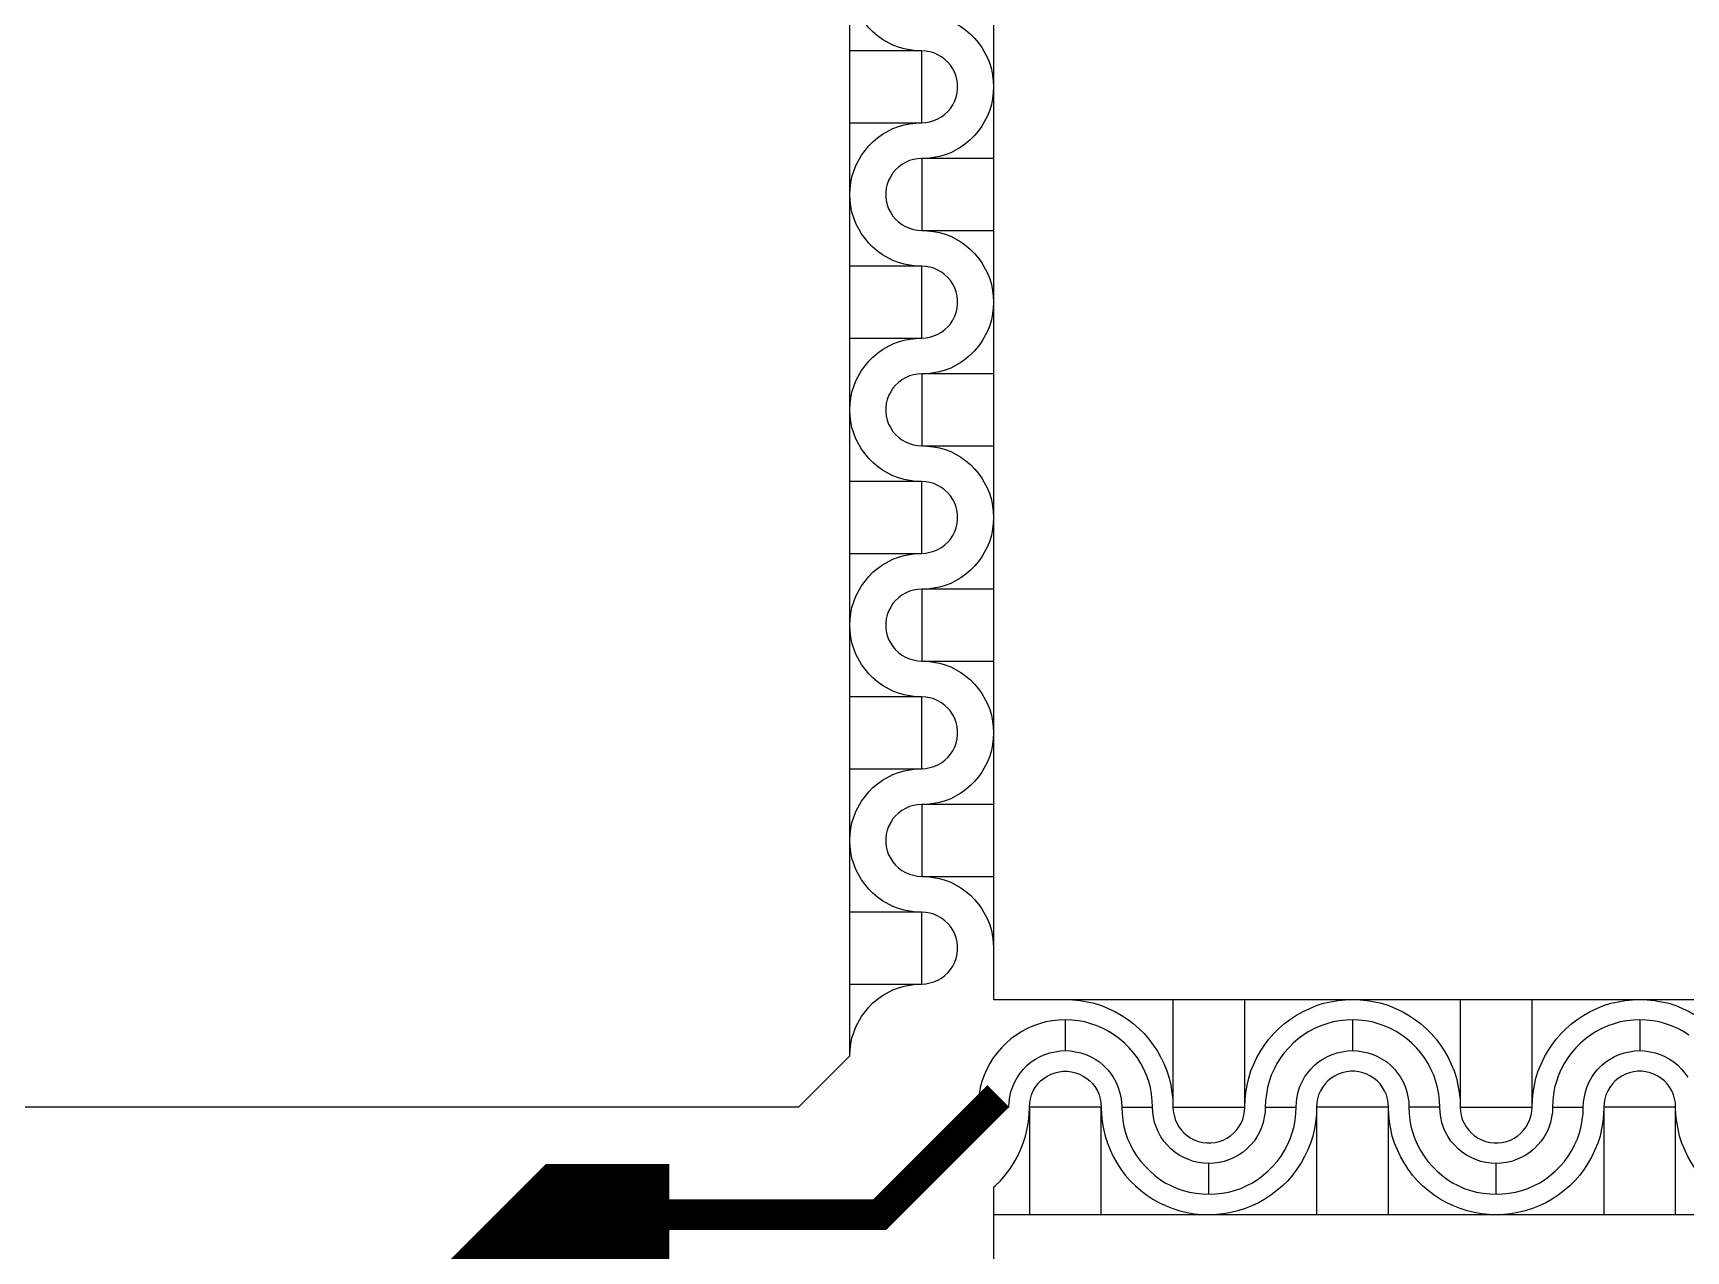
# Model space of a CAD drawing. Extents: x 190.8 to 267.1, y 124 to 174.8.
# Drawn here: x 223.608 to 225.22, y 152.54 to 153.728 of the extents above; entities that cross this region are included whole.
import ezdxf

# ---------------------------------------------------------------- set-up
doc = ezdxf.new("R2010")
doc.units = 0
doc.header["$MEASUREMENT"] = 0

msp = doc.modelspace()

# ---------------------------------------------------------------- linework, layer by layer
for p, q in [((224.5446, 154.8023), (224.5446, 152.7856)), ((224.5446, 152.7856), (226.6713, 152.7856)), ((224.5446, 152.6023), (224.5446, 150.5506))]:
    msp.add_line(p, q)
for points in [[(224.3546, 152.6806), (224.4046, 152.7306), (224.4046, 154.8306), (224.3546, 154.8806)], [(224.4746, 153.7106), (224.4689, 153.7108), (224.4631, 153.7116), (224.4574, 153.7126), (224.4519, 153.7143), (224.4464, 153.7163), (224.4364, 153.7218), (224.4316, 153.7253), (224.4271, 153.7291), (224.4231, 153.7331), (224.4194, 153.7376), (224.4159, 153.7423), (224.4104, 153.7523), (224.4084, 153.7578), (224.4066, 153.7633), (224.4056, 153.7691), (224.4049, 153.7748), (224.4046, 153.7806)], [(224.4746, 153.7456), (224.4804, 153.7453), (224.4861, 153.7446), (224.4919, 153.7436), (224.4974, 153.7418), (224.5029, 153.7398), (224.5129, 153.7343), (224.5176, 153.7308), (224.5221, 153.7271), (224.5261, 153.7231), (224.5299, 153.7186), (224.5334, 153.7138), (224.5389, 153.7038), (224.5409, 153.6983), (224.5426, 153.6928), (224.5436, 153.6871), (224.5444, 153.6813), (224.5446, 153.6756)], [(224.4046, 153.6406), (224.4746, 153.6406), (224.4746, 153.7106), (224.4046, 153.7106)], [(224.4746, 153.6406), (224.4786, 153.6408), (224.4826, 153.6416), (224.4866, 153.6426), (224.4904, 153.6443), (224.4939, 153.6463), (224.4971, 153.6488), (224.5001, 153.6516), (224.5026, 153.6546), (224.5049, 153.6581), (224.5069, 153.6618), (224.5081, 153.6656), (224.5091, 153.6696), (224.5096, 153.6736), (224.5096, 153.6776), (224.5091, 153.6816), (224.5081, 153.6856), (224.5069, 153.6896), (224.5049, 153.6931), (224.5026, 153.6966), (224.5001, 153.6996), (224.4971, 153.7023), (224.4939, 153.7048), (224.4904, 153.7068), (224.4866, 153.7086), (224.4826, 153.7096), (224.4786, 153.7103), (224.4746, 153.7106)], [(224.5446, 153.6756), (224.5444, 153.6698), (224.5436, 153.6641), (224.5426, 153.6583), (224.5409, 153.6528), (224.5389, 153.6473), (224.5334, 153.6373), (224.5299, 153.6326), (224.5261, 153.6281), (224.5221, 153.6241), (224.5176, 153.6203), (224.5129, 153.6168), (224.5029, 153.6113), (224.4974, 153.6093), (224.4919, 153.6076), (224.4861, 153.6066), (224.4804, 153.6058), (224.4746, 153.6056)], [(224.4046, 153.5706), (224.4049, 153.5763), (224.4056, 153.5821), (224.4066, 153.5878), (224.4084, 153.5933), (224.4104, 153.5988), (224.4159, 153.6088), (224.4194, 153.6136), (224.4231, 153.6181), (224.4271, 153.6221), (224.4316, 153.6258), (224.4364, 153.6293), (224.4464, 153.6348), (224.4519, 153.6368), (224.4574, 153.6386), (224.4631, 153.6396), (224.4689, 153.6403), (224.4746, 153.6406)], [(224.4746, 153.6056), (224.4706, 153.6053), (224.4666, 153.6046), (224.4626, 153.6036), (224.4589, 153.6018), (224.4554, 153.5998), (224.4521, 153.5973), (224.4491, 153.5946), (224.4466, 153.5916), (224.4444, 153.5881), (224.4424, 153.5843), (224.4411, 153.5806), (224.4401, 153.5766), (224.4396, 153.5726), (224.4396, 153.5686), (224.4401, 153.5646), (224.4411, 153.5606), (224.4424, 153.5566), (224.4444, 153.5531), (224.4466, 153.5496), (224.4491, 153.5466), (224.4521, 153.5438), (224.4554, 153.5413), (224.4589, 153.5393), (224.4626, 153.5376), (224.4666, 153.5366), (224.4706, 153.5358), (224.4746, 153.5356)], [(224.5446, 153.6056), (224.4746, 153.6056), (224.4746, 153.5356), (224.5446, 153.5356)], [(224.4746, 153.5006), (224.4689, 153.5008), (224.4631, 153.5016), (224.4574, 153.5026), (224.4519, 153.5043), (224.4464, 153.5063), (224.4364, 153.5118), (224.4316, 153.5153), (224.4271, 153.5191), (224.4231, 153.5231), (224.4194, 153.5276), (224.4159, 153.5323), (224.4104, 153.5423), (224.4084, 153.5478), (224.4066, 153.5533), (224.4056, 153.5591), (224.4049, 153.5648), (224.4046, 153.5706)], [(224.4746, 153.5356), (224.4804, 153.5353), (224.4861, 153.5346), (224.4919, 153.5336), (224.4974, 153.5318), (224.5029, 153.5298), (224.5129, 153.5243), (224.5176, 153.5208), (224.5221, 153.5171), (224.5261, 153.5131), (224.5299, 153.5086), (224.5334, 153.5038), (224.5389, 153.4938), (224.5409, 153.4883), (224.5426, 153.4828), (224.5436, 153.4771), (224.5444, 153.4713), (224.5446, 153.4656)], [(224.4046, 153.4306), (224.4746, 153.4306), (224.4746, 153.5006), (224.4046, 153.5006)], [(224.4746, 153.4306), (224.4786, 153.4308), (224.4826, 153.4316), (224.4866, 153.4326), (224.4904, 153.4343), (224.4939, 153.4363), (224.4971, 153.4388), (224.5001, 153.4416), (224.5026, 153.4446), (224.5049, 153.4481), (224.5069, 153.4518), (224.5081, 153.4556), (224.5091, 153.4596), (224.5096, 153.4636), (224.5096, 153.4676), (224.5091, 153.4716), (224.5081, 153.4756), (224.5069, 153.4796), (224.5049, 153.4831), (224.5026, 153.4866), (224.5001, 153.4896), (224.4971, 153.4923), (224.4939, 153.4948), (224.4904, 153.4968), (224.4866, 153.4986), (224.4826, 153.4996), (224.4786, 153.5003), (224.4746, 153.5006)], [(224.5446, 153.4656), (224.5444, 153.4598), (224.5436, 153.4541), (224.5426, 153.4483), (224.5409, 153.4428), (224.5389, 153.4373), (224.5334, 153.4273), (224.5299, 153.4226), (224.5261, 153.4181), (224.5221, 153.4141), (224.5176, 153.4103), (224.5129, 153.4068), (224.5029, 153.4013), (224.4974, 153.3993), (224.4919, 153.3976), (224.4861, 153.3966), (224.4804, 153.3958), (224.4746, 153.3956)], [(224.4046, 153.3606), (224.4049, 153.3663), (224.4056, 153.3721), (224.4066, 153.3778), (224.4084, 153.3833), (224.4104, 153.3888), (224.4159, 153.3988), (224.4194, 153.4036), (224.4231, 153.4081), (224.4271, 153.4121), (224.4316, 153.4158), (224.4364, 153.4193), (224.4464, 153.4248), (224.4519, 153.4268), (224.4574, 153.4286), (224.4631, 153.4296), (224.4689, 153.4303), (224.4746, 153.4306)], [(224.4746, 153.3956), (224.4706, 153.3953), (224.4666, 153.3946), (224.4626, 153.3936), (224.4589, 153.3918), (224.4554, 153.3898), (224.4521, 153.3873), (224.4491, 153.3846), (224.4466, 153.3816), (224.4444, 153.3781), (224.4424, 153.3743), (224.4411, 153.3706), (224.4401, 153.3666), (224.4396, 153.3626), (224.4396, 153.3586), (224.4401, 153.3546), (224.4411, 153.3506), (224.4424, 153.3466), (224.4444, 153.3431), (224.4466, 153.3396), (224.4491, 153.3366), (224.4521, 153.3338), (224.4554, 153.3313), (224.4589, 153.3293), (224.4626, 153.3276), (224.4666, 153.3266), (224.4706, 153.3258), (224.4746, 153.3256)], [(224.5446, 153.3956), (224.4746, 153.3956), (224.4746, 153.3256), (224.5446, 153.3256)], [(224.4746, 153.2906), (224.4689, 153.2908), (224.4631, 153.2916), (224.4574, 153.2926), (224.4519, 153.2943), (224.4464, 153.2963), (224.4364, 153.3018), (224.4316, 153.3053), (224.4271, 153.3091), (224.4231, 153.3131), (224.4194, 153.3176), (224.4159, 153.3223), (224.4104, 153.3323), (224.4084, 153.3378), (224.4066, 153.3433), (224.4056, 153.3491), (224.4049, 153.3548), (224.4046, 153.3606)], [(224.4746, 153.3256), (224.4804, 153.3253), (224.4861, 153.3246), (224.4919, 153.3236), (224.4974, 153.3218), (224.5029, 153.3198), (224.5129, 153.3143), (224.5176, 153.3108), (224.5221, 153.3071), (224.5261, 153.3031), (224.5299, 153.2986), (224.5334, 153.2938), (224.5389, 153.2838), (224.5409, 153.2783), (224.5426, 153.2728), (224.5436, 153.2671), (224.5444, 153.2613), (224.5446, 153.2556)], [(224.4046, 153.2206), (224.4746, 153.2206), (224.4746, 153.2906), (224.4046, 153.2906)], [(224.4746, 153.2206), (224.4786, 153.2208), (224.4826, 153.2216), (224.4866, 153.2226), (224.4904, 153.2243), (224.4939, 153.2263), (224.4971, 153.2288), (224.5001, 153.2316), (224.5026, 153.2346), (224.5049, 153.2381), (224.5069, 153.2418), (224.5081, 153.2456), (224.5091, 153.2496), (224.5096, 153.2536), (224.5096, 153.2576), (224.5091, 153.2616), (224.5081, 153.2656), (224.5069, 153.2696), (224.5049, 153.2731), (224.5026, 153.2766), (224.5001, 153.2796), (224.4971, 153.2823), (224.4939, 153.2848), (224.4904, 153.2868), (224.4866, 153.2886), (224.4826, 153.2896), (224.4786, 153.2903), (224.4746, 153.2906)], [(224.5446, 153.2556), (224.5444, 153.2498), (224.5436, 153.2441), (224.5426, 153.2383), (224.5409, 153.2328), (224.5389, 153.2273), (224.5334, 153.2173), (224.5299, 153.2126), (224.5261, 153.2081), (224.5221, 153.2041), (224.5176, 153.2003), (224.5129, 153.1968), (224.5029, 153.1913), (224.4974, 153.1893), (224.4919, 153.1876), (224.4861, 153.1866), (224.4804, 153.1858), (224.4746, 153.1856)], [(224.4046, 153.1506), (224.4049, 153.1563), (224.4056, 153.1621), (224.4066, 153.1678), (224.4084, 153.1733), (224.4104, 153.1788), (224.4159, 153.1888), (224.4194, 153.1936), (224.4231, 153.1981), (224.4271, 153.2021), (224.4316, 153.2058), (224.4364, 153.2093), (224.4464, 153.2148), (224.4519, 153.2168), (224.4574, 153.2186), (224.4631, 153.2196), (224.4689, 153.2203), (224.4746, 153.2206)], [(224.4746, 153.1856), (224.4706, 153.1853), (224.4666, 153.1846), (224.4626, 153.1836), (224.4589, 153.1818), (224.4554, 153.1798), (224.4521, 153.1773), (224.4491, 153.1746), (224.4466, 153.1716), (224.4444, 153.1681), (224.4424, 153.1643), (224.4411, 153.1606), (224.4401, 153.1566), (224.4396, 153.1526), (224.4396, 153.1486), (224.4401, 153.1446), (224.4411, 153.1406), (224.4424, 153.1366), (224.4444, 153.1331), (224.4466, 153.1296), (224.4491, 153.1266), (224.4521, 153.1238), (224.4554, 153.1213), (224.4589, 153.1193), (224.4626, 153.1176), (224.4666, 153.1166), (224.4706, 153.1158), (224.4746, 153.1156)], [(224.5446, 153.1856), (224.4746, 153.1856), (224.4746, 153.1156), (224.5446, 153.1156)], [(224.4746, 153.0806), (224.4689, 153.0808), (224.4631, 153.0816), (224.4574, 153.0826), (224.4519, 153.0843), (224.4464, 153.0863), (224.4364, 153.0918), (224.4316, 153.0953), (224.4271, 153.0991), (224.4231, 153.1031), (224.4194, 153.1076), (224.4159, 153.1123), (224.4104, 153.1223), (224.4084, 153.1278), (224.4066, 153.1333), (224.4056, 153.1391), (224.4049, 153.1448), (224.4046, 153.1506)], [(224.4746, 153.1156), (224.4804, 153.1153), (224.4861, 153.1146), (224.4919, 153.1136), (224.4974, 153.1118), (224.5029, 153.1098), (224.5129, 153.1043), (224.5176, 153.1008), (224.5221, 153.0971), (224.5261, 153.0931), (224.5299, 153.0886), (224.5334, 153.0838), (224.5389, 153.0738), (224.5409, 153.0683), (224.5426, 153.0628), (224.5436, 153.0571), (224.5444, 153.0513), (224.5446, 153.0456)], [(224.4046, 153.0106), (224.4746, 153.0106), (224.4746, 153.0806), (224.4046, 153.0806)], [(224.4746, 153.0106), (224.4786, 153.0108), (224.4826, 153.0116), (224.4866, 153.0126), (224.4904, 153.0143), (224.4939, 153.0163), (224.4971, 153.0188), (224.5001, 153.0216), (224.5026, 153.0246), (224.5049, 153.0281), (224.5069, 153.0318), (224.5081, 153.0356), (224.5091, 153.0396), (224.5096, 153.0436), (224.5096, 153.0476), (224.5091, 153.0516), (224.5081, 153.0556), (224.5069, 153.0596), (224.5049, 153.0631), (224.5026, 153.0666), (224.5001, 153.0696), (224.4971, 153.0723), (224.4939, 153.0748), (224.4904, 153.0768), (224.4866, 153.0786), (224.4826, 153.0796), (224.4786, 153.0803), (224.4746, 153.0806)], [(224.5446, 153.0456), (224.5444, 153.0398), (224.5436, 153.0341), (224.5426, 153.0283), (224.5409, 153.0228), (224.5389, 153.0173), (224.5334, 153.0073), (224.5299, 153.0026), (224.5261, 152.9981), (224.5221, 152.9941), (224.5176, 152.9903), (224.5129, 152.9868), (224.5029, 152.9813), (224.4974, 152.9793), (224.4919, 152.9776), (224.4861, 152.9766), (224.4804, 152.9758), (224.4746, 152.9756)], [(224.4046, 152.9406), (224.4049, 152.9463), (224.4056, 152.9521), (224.4066, 152.9578), (224.4084, 152.9633), (224.4104, 152.9688), (224.4159, 152.9788), (224.4194, 152.9836), (224.4231, 152.9881), (224.4271, 152.9921), (224.4316, 152.9958), (224.4364, 152.9993), (224.4464, 153.0048), (224.4519, 153.0068), (224.4574, 153.0086), (224.4631, 153.0096), (224.4689, 153.0103), (224.4746, 153.0106)], [(224.4746, 152.9756), (224.4706, 152.9753), (224.4666, 152.9746), (224.4626, 152.9736), (224.4589, 152.9718), (224.4554, 152.9698), (224.4521, 152.9673), (224.4491, 152.9646), (224.4466, 152.9616), (224.4444, 152.9581), (224.4424, 152.9543), (224.4411, 152.9506), (224.4401, 152.9466), (224.4396, 152.9426), (224.4396, 152.9386), (224.4401, 152.9346), (224.4411, 152.9306), (224.4424, 152.9266), (224.4444, 152.9231), (224.4466, 152.9196), (224.4491, 152.9166), (224.4521, 152.9138), (224.4554, 152.9113), (224.4589, 152.9093), (224.4626, 152.9076), (224.4666, 152.9066), (224.4706, 152.9058), (224.4746, 152.9056)], [(224.5446, 152.9756), (224.4746, 152.9756), (224.4746, 152.9056), (224.5446, 152.9056)], [(224.4746, 152.8706), (224.4689, 152.8708), (224.4631, 152.8716), (224.4574, 152.8726), (224.4519, 152.8743), (224.4464, 152.8763), (224.4364, 152.8818), (224.4316, 152.8853), (224.4271, 152.8891), (224.4231, 152.8931), (224.4194, 152.8976), (224.4159, 152.9023), (224.4104, 152.9123), (224.4084, 152.9178), (224.4066, 152.9233), (224.4056, 152.9291), (224.4049, 152.9348), (224.4046, 152.9406)], [(224.4746, 152.9056), (224.4804, 152.9053), (224.4861, 152.9046), (224.4919, 152.9036), (224.4974, 152.9018), (224.5029, 152.8998), (224.5129, 152.8943), (224.5176, 152.8908), (224.5221, 152.8871), (224.5261, 152.8831), (224.5299, 152.8786), (224.5334, 152.8738), (224.5389, 152.8638), (224.5409, 152.8583), (224.5426, 152.8528), (224.5436, 152.8471), (224.5444, 152.8413), (224.5446, 152.8356)], [(224.4046, 152.8006), (224.4746, 152.8006), (224.4746, 152.8706), (224.4046, 152.8706)], [(224.4746, 152.8006), (224.4786, 152.8008), (224.4826, 152.8016), (224.4866, 152.8026), (224.4904, 152.8043), (224.4939, 152.8063), (224.4971, 152.8088), (224.5001, 152.8116), (224.5026, 152.8146), (224.5049, 152.8181), (224.5069, 152.8218), (224.5081, 152.8256), (224.5091, 152.8296), (224.5096, 152.8336), (224.5096, 152.8376), (224.5091, 152.8416), (224.5081, 152.8456), (224.5069, 152.8496), (224.5049, 152.8531), (224.5026, 152.8566), (224.5001, 152.8596), (224.4971, 152.8623), (224.4939, 152.8648), (224.4904, 152.8668), (224.4866, 152.8686), (224.4826, 152.8696), (224.4786, 152.8703), (224.4746, 152.8706)], [(224.4046, 152.7306), (224.4049, 152.7363), (224.4056, 152.7421), (224.4066, 152.7478), (224.4084, 152.7533), (224.4104, 152.7588), (224.4159, 152.7688), (224.4194, 152.7736), (224.4231, 152.7781), (224.4271, 152.7821), (224.4316, 152.7858), (224.4364, 152.7893), (224.4464, 152.7948), (224.4519, 152.7968), (224.4574, 152.7986), (224.4631, 152.7996), (224.4689, 152.8003), (224.4746, 152.8006)], [(224.6146, 152.7856), (224.6219, 152.7853), (224.6289, 152.7846), (224.6359, 152.7833), (224.6429, 152.7818), (224.6499, 152.7796), (224.6564, 152.7768), (224.6629, 152.7738), (224.6691, 152.7703), (224.6751, 152.7663), (224.6809, 152.7621), (224.6864, 152.7573), (224.6914, 152.7523), (224.6961, 152.7468), (224.7004, 152.7411), (224.7044, 152.7351), (224.7079, 152.7288), (224.7109, 152.7223), (224.7136, 152.7158), (224.7159, 152.7088), (224.7174, 152.7018), (224.7186, 152.6948), (224.7194, 152.6878), (224.7196, 152.6806)], [(224.7196, 152.7856), (224.7196, 152.6806), (224.7896, 152.6806), (224.7896, 152.7856)], [(224.7896, 152.6806), (224.7899, 152.6878), (224.7906, 152.6948), (224.7919, 152.7018), (224.7934, 152.7088), (224.7956, 152.7158), (224.7984, 152.7223), (224.8014, 152.7288), (224.8049, 152.7351), (224.8089, 152.7411), (224.8131, 152.7468), (224.8179, 152.7523), (224.8229, 152.7573), (224.8284, 152.7621), (224.8341, 152.7663), (224.8401, 152.7703), (224.8464, 152.7738), (224.8529, 152.7768), (224.8594, 152.7796), (224.8664, 152.7818), (224.8734, 152.7833), (224.8804, 152.7846), (224.8874, 152.7853), (224.8946, 152.7856)], [(224.8946, 152.7856), (224.9019, 152.7853), (224.9089, 152.7846), (224.9159, 152.7833), (224.9229, 152.7818), (224.9299, 152.7796), (224.9364, 152.7768), (224.9429, 152.7738), (224.9491, 152.7703), (224.9551, 152.7663), (224.9609, 152.7621), (224.9664, 152.7573), (224.9714, 152.7523), (224.9761, 152.7468), (224.9804, 152.7411), (224.9844, 152.7351), (224.9879, 152.7288), (224.9909, 152.7223), (224.9936, 152.7158), (224.9959, 152.7088), (224.9974, 152.7018), (224.9986, 152.6948), (224.9994, 152.6878), (224.9996, 152.6806)], [(224.9996, 152.7856), (224.9996, 152.6806), (225.0696, 152.6806), (225.0696, 152.7856)], [(225.0696, 152.6806), (225.0699, 152.6878), (225.0706, 152.6948), (225.0719, 152.7018), (225.0734, 152.7088), (225.0756, 152.7158), (225.0784, 152.7223), (225.0814, 152.7288), (225.0849, 152.7351), (225.0889, 152.7411), (225.0931, 152.7468), (225.0979, 152.7523), (225.1029, 152.7573), (225.1084, 152.7621), (225.1141, 152.7663), (225.1201, 152.7703), (225.1264, 152.7738), (225.1329, 152.7768), (225.1394, 152.7796), (225.1464, 152.7818), (225.1534, 152.7833), (225.1604, 152.7846), (225.1674, 152.7853), (225.1746, 152.7856)], [(225.1746, 152.7856), (225.1819, 152.7853), (225.1889, 152.7846), (225.1959, 152.7833), (225.2029, 152.7818), (225.2099, 152.7796), (225.2164, 152.7768), (225.2229, 152.7738), (225.2291, 152.7703), (225.2351, 152.7663), (225.2409, 152.7621), (225.2464, 152.7573), (225.2514, 152.7523), (225.2561, 152.7468), (225.2604, 152.7411), (225.2644, 152.7351), (225.2679, 152.7288), (225.2709, 152.7223), (225.2736, 152.7158), (225.2759, 152.7088), (225.2774, 152.7018), (225.2786, 152.6948), (225.2794, 152.6878), (225.2796, 152.6806)], [(224.6146, 152.7656), (224.6084, 152.7653), (224.6019, 152.7646), (224.5956, 152.7636), (224.5896, 152.7618), (224.5836, 152.7598), (224.5776, 152.7571), (224.5721, 152.7543), (224.5666, 152.7508), (224.5616, 152.7471), (224.5569, 152.7428), (224.5524, 152.7383), (224.5481, 152.7336), (224.5444, 152.7286), (224.5409, 152.7231), (224.5381, 152.7176), (224.5354, 152.7116), (224.5334, 152.7056), (224.5316, 152.6996), (224.5306, 152.6933), (224.5299, 152.6868), (224.5296, 152.6806), (224.5596, 152.6806), (224.5599, 152.6856), (224.5606, 152.6906), (224.5616, 152.6956), (224.5634, 152.7006), (224.5654, 152.7051), (224.5679, 152.7096), (224.5706, 152.7138), (224.5739, 152.7176), (224.5776, 152.7213), (224.5814, 152.7246), (224.5856, 152.7273), (224.5901, 152.7298), (224.5946, 152.7318), (224.5996, 152.7336), (224.6046, 152.7346), (224.6096, 152.7353), (224.6146, 152.7356)], [(224.8946, 152.7656), (224.8884, 152.7653), (224.8819, 152.7646), (224.8756, 152.7636), (224.8696, 152.7618), (224.8636, 152.7598), (224.8576, 152.7571), (224.8521, 152.7543), (224.8466, 152.7508), (224.8416, 152.7471), (224.8369, 152.7428), (224.8324, 152.7383), (224.8281, 152.7336), (224.8244, 152.7286), (224.8209, 152.7231), (224.8181, 152.7176), (224.8154, 152.7116), (224.8134, 152.7056), (224.8116, 152.6996), (224.8106, 152.6933), (224.8099, 152.6868), (224.8096, 152.6806), (224.8396, 152.6806), (224.8399, 152.6856), (224.8406, 152.6906), (224.8416, 152.6956), (224.8434, 152.7006), (224.8454, 152.7051), (224.8479, 152.7096), (224.8506, 152.7138), (224.8539, 152.7176), (224.8576, 152.7213), (224.8614, 152.7246), (224.8656, 152.7273), (224.8701, 152.7298), (224.8746, 152.7318), (224.8796, 152.7336), (224.8846, 152.7346), (224.8896, 152.7353), (224.8946, 152.7356)], [(224.9796, 152.6806), (224.9794, 152.6868), (224.9786, 152.6933), (224.9776, 152.6996), (224.9759, 152.7056), (224.9739, 152.7116), (224.9711, 152.7176), (224.9684, 152.7231), (224.9649, 152.7286), (224.9611, 152.7336), (224.9569, 152.7383), (224.9524, 152.7428), (224.9476, 152.7471), (224.9426, 152.7508), (224.9371, 152.7543), (224.9316, 152.7571), (224.9256, 152.7598), (224.9196, 152.7618), (224.9136, 152.7636), (224.9074, 152.7646), (224.9009, 152.7653), (224.8946, 152.7656), (224.8946, 152.7356), (224.8996, 152.7353), (224.9046, 152.7346), (224.9096, 152.7336), (224.9146, 152.7318), (224.9191, 152.7298), (224.9236, 152.7273), (224.9279, 152.7246), (224.9316, 152.7213), (224.9354, 152.7176), (224.9386, 152.7138), (224.9414, 152.7096), (224.9439, 152.7051), (224.9459, 152.7006), (224.9476, 152.6956), (224.9486, 152.6906), (224.9494, 152.6856), (224.9496, 152.6806)], [(225.1746, 152.7656), (225.1684, 152.7653), (225.1619, 152.7646), (225.1556, 152.7636), (225.1496, 152.7618), (225.1436, 152.7598), (225.1376, 152.7571), (225.1321, 152.7543), (225.1266, 152.7508), (225.1216, 152.7471), (225.1169, 152.7428), (225.1124, 152.7383), (225.1081, 152.7336), (225.1044, 152.7286), (225.1009, 152.7231), (225.0981, 152.7176), (225.0954, 152.7116), (225.0934, 152.7056), (225.0916, 152.6996), (225.0906, 152.6933), (225.0899, 152.6868), (225.0896, 152.6806), (225.1196, 152.6806), (225.1199, 152.6856), (225.1206, 152.6906), (225.1216, 152.6956), (225.1234, 152.7006), (225.1254, 152.7051), (225.1279, 152.7096), (225.1306, 152.7138), (225.1339, 152.7176), (225.1376, 152.7213), (225.1414, 152.7246), (225.1456, 152.7273), (225.1501, 152.7298), (225.1546, 152.7318), (225.1596, 152.7336), (225.1646, 152.7346), (225.1696, 152.7353), (225.1746, 152.7356)], [(225.2226, 152.7508), (225.2171, 152.7543), (225.2116, 152.7571), (225.2056, 152.7598), (225.1996, 152.7618), (225.1936, 152.7636), (225.1874, 152.7646), (225.1809, 152.7653), (225.1746, 152.7656), (225.1746, 152.7356), (225.1796, 152.7353), (225.1846, 152.7346), (225.1896, 152.7336), (225.1946, 152.7318), (225.1991, 152.7298), (225.2036, 152.7273), (225.2079, 152.7246), (225.2116, 152.7213), (225.2154, 152.7176), (225.2186, 152.7138), (225.2214, 152.7096)], [(224.5796, 152.6806), (224.5799, 152.6846), (224.5806, 152.6886), (224.5816, 152.6926), (224.5834, 152.6963), (224.5854, 152.6998), (224.5879, 152.7031), (224.5906, 152.7061), (224.5936, 152.7086), (224.5971, 152.7108), (224.6009, 152.7128), (224.6046, 152.7141), (224.6086, 152.7151), (224.6126, 152.7156), (224.6166, 152.7156), (224.6206, 152.7151), (224.6246, 152.7141), (224.6286, 152.7128), (224.6321, 152.7108), (224.6356, 152.7086), (224.6386, 152.7061), (224.6414, 152.7031), (224.6439, 152.6998), (224.6459, 152.6963), (224.6476, 152.6926), (224.6486, 152.6886), (224.6494, 152.6846), (224.6496, 152.6806)], [(224.9296, 152.6806), (224.9294, 152.6846), (224.9286, 152.6886), (224.9276, 152.6926), (224.9259, 152.6963), (224.9239, 152.6998), (224.9214, 152.7031), (224.9186, 152.7061), (224.9156, 152.7086), (224.9121, 152.7108), (224.9084, 152.7128), (224.9046, 152.7141), (224.9006, 152.7151), (224.8966, 152.7156), (224.8926, 152.7156), (224.8886, 152.7151), (224.8846, 152.7141), (224.8806, 152.7128), (224.8771, 152.7108), (224.8736, 152.7086), (224.8706, 152.7061), (224.8679, 152.7031), (224.8654, 152.6998), (224.8634, 152.6963), (224.8616, 152.6926), (224.8606, 152.6886), (224.8599, 152.6846), (224.8596, 152.6806)], [(225.2096, 152.6806), (225.2094, 152.6846), (225.2086, 152.6886), (225.2076, 152.6926), (225.2059, 152.6963), (225.2039, 152.6998), (225.2014, 152.7031), (225.1986, 152.7061), (225.1956, 152.7086), (225.1921, 152.7108), (225.1884, 152.7128), (225.1846, 152.7141), (225.1806, 152.7151), (225.1766, 152.7156), (225.1726, 152.7156), (225.1686, 152.7151), (225.1646, 152.7141), (225.1606, 152.7128), (225.1571, 152.7108), (225.1536, 152.7086), (225.1506, 152.7061), (225.1479, 152.7031), (225.1454, 152.6998), (225.1434, 152.6963), (225.1416, 152.6926), (225.1406, 152.6886), (225.1399, 152.6846), (225.1396, 152.6806)], [(224.3546, 152.6806), (222.2779, 152.6806), (222.2776, 152.6808), (222.2729, 152.6843), (222.2629, 152.6898), (222.2574, 152.6918), (222.2519, 152.6936), (222.2461, 152.6946), (222.2404, 152.6953), (222.2346, 152.6956)], [(224.5446, 152.6023), (224.5464, 152.6038), (224.5514, 152.6088), (224.5561, 152.6143), (224.5604, 152.6201), (224.5644, 152.6261), (224.5679, 152.6323), (224.5709, 152.6388), (224.5736, 152.6453), (224.5759, 152.6523), (224.5774, 152.6593), (224.5786, 152.6663), (224.5794, 152.6733), (224.5796, 152.6806)], [(224.6496, 152.5756), (224.6496, 152.6806), (224.5796, 152.6806), (224.5796, 152.5756)], [(224.6496, 152.6806), (224.6499, 152.6733), (224.6506, 152.6663), (224.6519, 152.6593), (224.6534, 152.6523), (224.6556, 152.6453), (224.6584, 152.6388), (224.6614, 152.6323), (224.6649, 152.6261), (224.6689, 152.6201), (224.6731, 152.6143), (224.6779, 152.6088), (224.6829, 152.6038), (224.6884, 152.5991), (224.6941, 152.5948), (224.7001, 152.5908), (224.7064, 152.5873), (224.7129, 152.5843), (224.7194, 152.5816), (224.7264, 152.5793), (224.7334, 152.5778), (224.7404, 152.5766), (224.7474, 152.5758), (224.7546, 152.5756)], [(224.6696, 152.6806), (224.6699, 152.6743), (224.6706, 152.6678), (224.6716, 152.6616), (224.6734, 152.6556), (224.6754, 152.6496), (224.6781, 152.6436), (224.6809, 152.6381), (224.6844, 152.6326), (224.6881, 152.6276), (224.6924, 152.6228), (224.6969, 152.6183), (224.7016, 152.6141), (224.7066, 152.6103), (224.7121, 152.6068), (224.7176, 152.6041), (224.7236, 152.6013), (224.7296, 152.5993), (224.7356, 152.5976), (224.7419, 152.5966), (224.7484, 152.5958), (224.7546, 152.5956), (224.7546, 152.6256), (224.7496, 152.6258), (224.7446, 152.6266), (224.7396, 152.6276), (224.7346, 152.6293), (224.7301, 152.6313), (224.7256, 152.6338), (224.7214, 152.6366), (224.7176, 152.6398), (224.7139, 152.6436), (224.7106, 152.6473), (224.7079, 152.6516), (224.7054, 152.6561), (224.7034, 152.6606), (224.7016, 152.6656), (224.7006, 152.6706), (224.6999, 152.6756), (224.6996, 152.6806)], [(224.7196, 152.6806), (224.7199, 152.6766), (224.7206, 152.6726), (224.7216, 152.6686), (224.7234, 152.6648), (224.7254, 152.6613), (224.7279, 152.6581), (224.7306, 152.6551), (224.7336, 152.6526), (224.7371, 152.6503), (224.7409, 152.6483), (224.7446, 152.6471), (224.7486, 152.6461), (224.7526, 152.6456), (224.7566, 152.6456), (224.7606, 152.6461), (224.7646, 152.6471), (224.7686, 152.6483), (224.7721, 152.6503), (224.7756, 152.6526), (224.7786, 152.6551), (224.7814, 152.6581), (224.7839, 152.6613), (224.7859, 152.6648), (224.7876, 152.6686), (224.7886, 152.6726), (224.7894, 152.6766), (224.7896, 152.6806)], [(224.8096, 152.6806), (224.8094, 152.6756), (224.8086, 152.6706), (224.8076, 152.6656), (224.8059, 152.6606), (224.8039, 152.6561), (224.8014, 152.6516), (224.7986, 152.6473), (224.7954, 152.6436), (224.7916, 152.6398), (224.7879, 152.6366), (224.7836, 152.6338), (224.7791, 152.6313), (224.7746, 152.6293), (224.7696, 152.6276), (224.7646, 152.6266), (224.7596, 152.6258), (224.7546, 152.6256)], [(224.8596, 152.6806), (224.8594, 152.6733), (224.8586, 152.6663), (224.8574, 152.6593), (224.8559, 152.6523), (224.8536, 152.6453), (224.8509, 152.6388), (224.8479, 152.6323), (224.8444, 152.6261), (224.8404, 152.6201), (224.8361, 152.6143), (224.8314, 152.6088), (224.8264, 152.6038), (224.8209, 152.5991), (224.8151, 152.5948), (224.8091, 152.5908), (224.8029, 152.5873), (224.7964, 152.5843), (224.7899, 152.5816), (224.7829, 152.5793), (224.7759, 152.5778), (224.7689, 152.5766), (224.7619, 152.5758), (224.7546, 152.5756)], [(224.7546, 152.5956), (224.7609, 152.5958), (224.7674, 152.5966), (224.7736, 152.5976), (224.7796, 152.5993), (224.7856, 152.6013), (224.7916, 152.6041), (224.7971, 152.6068), (224.8026, 152.6103), (224.8076, 152.6141), (224.8124, 152.6183), (224.8169, 152.6228), (224.8211, 152.6276), (224.8249, 152.6326), (224.8284, 152.6381), (224.8311, 152.6436), (224.8339, 152.6496), (224.8359, 152.6556), (224.8376, 152.6616), (224.8386, 152.6678), (224.8394, 152.6743), (224.8396, 152.6806)], [(224.9296, 152.5756), (224.9296, 152.6806), (224.8596, 152.6806), (224.8596, 152.5756)], [(225.0346, 152.5756), (225.0274, 152.5758), (225.0204, 152.5766), (225.0134, 152.5778), (225.0064, 152.5793), (224.9994, 152.5816), (224.9929, 152.5843), (224.9864, 152.5873), (224.9801, 152.5908), (224.9741, 152.5948), (224.9684, 152.5991), (224.9629, 152.6038), (224.9579, 152.6088), (224.9531, 152.6143), (224.9489, 152.6201), (224.9449, 152.6261), (224.9414, 152.6323), (224.9384, 152.6388), (224.9356, 152.6453), (224.9334, 152.6523), (224.9319, 152.6593), (224.9306, 152.6663), (224.9299, 152.6733), (224.9296, 152.6806)], [(224.9996, 152.6806), (224.9999, 152.6766), (225.0006, 152.6726), (225.0016, 152.6686), (225.0034, 152.6648), (225.0054, 152.6613), (225.0079, 152.6581), (225.0106, 152.6551), (225.0136, 152.6526), (225.0171, 152.6503), (225.0209, 152.6483), (225.0246, 152.6471), (225.0286, 152.6461), (225.0326, 152.6456), (225.0366, 152.6456), (225.0406, 152.6461), (225.0446, 152.6471), (225.0486, 152.6483), (225.0521, 152.6503), (225.0556, 152.6526), (225.0586, 152.6551), (225.0614, 152.6581), (225.0639, 152.6613), (225.0659, 152.6648), (225.0676, 152.6686), (225.0686, 152.6726), (225.0694, 152.6766), (225.0696, 152.6806)], [(225.0896, 152.6806), (225.0894, 152.6756), (225.0886, 152.6706), (225.0876, 152.6656), (225.0859, 152.6606), (225.0839, 152.6561), (225.0814, 152.6516), (225.0786, 152.6473), (225.0754, 152.6436), (225.0716, 152.6398), (225.0679, 152.6366), (225.0636, 152.6338), (225.0591, 152.6313), (225.0546, 152.6293), (225.0496, 152.6276), (225.0446, 152.6266), (225.0396, 152.6258), (225.0346, 152.6256)], [(225.1396, 152.6806), (225.1394, 152.6733), (225.1386, 152.6663), (225.1374, 152.6593), (225.1359, 152.6523), (225.1336, 152.6453), (225.1309, 152.6388), (225.1279, 152.6323), (225.1244, 152.6261), (225.1204, 152.6201), (225.1161, 152.6143), (225.1114, 152.6088), (225.1064, 152.6038), (225.1009, 152.5991), (225.0951, 152.5948), (225.0891, 152.5908), (225.0829, 152.5873), (225.0764, 152.5843), (225.0699, 152.5816), (225.0629, 152.5793), (225.0559, 152.5778), (225.0489, 152.5766), (225.0419, 152.5758), (225.0346, 152.5756)], [(225.0346, 152.5956), (225.0409, 152.5958), (225.0474, 152.5966), (225.0536, 152.5976), (225.0596, 152.5993), (225.0656, 152.6013), (225.0716, 152.6041), (225.0771, 152.6068), (225.0826, 152.6103), (225.0876, 152.6141), (225.0924, 152.6183), (225.0969, 152.6228), (225.1011, 152.6276), (225.1049, 152.6326), (225.1084, 152.6381), (225.1111, 152.6436), (225.1139, 152.6496), (225.1159, 152.6556), (225.1176, 152.6616), (225.1186, 152.6678), (225.1194, 152.6743), (225.1196, 152.6806)], [(225.2096, 152.5756), (225.2096, 152.6806), (225.1396, 152.6806), (225.1396, 152.5756)], [(225.3146, 152.5756), (225.3074, 152.5758), (225.3004, 152.5766), (225.2934, 152.5778), (225.2864, 152.5793), (225.2794, 152.5816), (225.2729, 152.5843), (225.2664, 152.5873), (225.2601, 152.5908), (225.2541, 152.5948), (225.2484, 152.5991), (225.2429, 152.6038), (225.2379, 152.6088), (225.2331, 152.6143), (225.2289, 152.6201), (225.2249, 152.6261), (225.2214, 152.6323), (225.2184, 152.6388), (225.2156, 152.6453), (225.2134, 152.6523), (225.2119, 152.6593), (225.2106, 152.6663), (225.2099, 152.6733), (225.2096, 152.6806)], [(226.6446, 152.5756), (224.5446, 152.5756)]]:
    msp.add_lwpolyline(points)
for points, const_width in [([(224.2287, 152.5749), (224.1287, 152.5749), (224.058, 152.5042), (224.058, 151.8442), (222.4441, 150.2127), (204.1134, 150.2127), (202.8054, 153.0731), (199.1096, 153.0731), (198.4746, 152.4206), (198.4746, 151.9206)], 0.1), ([(224.2066, 152.5756), (224.4336, 152.5756), (224.5492, 152.6912)], 0.03)]:
    msp.add_lwpolyline(points, dxfattribs=dict(const_width=const_width))
for points in [[(224.6996, 152.6806), (224.6994, 152.6868), (224.6986, 152.6933), (224.6976, 152.6996), (224.6959, 152.7056), (224.6939, 152.7116), (224.6911, 152.7176), (224.6884, 152.7231), (224.6849, 152.7286), (224.6811, 152.7336), (224.6769, 152.7383), (224.6724, 152.7428), (224.6676, 152.7471), (224.6626, 152.7508), (224.6571, 152.7543), (224.6516, 152.7571), (224.6456, 152.7598), (224.6396, 152.7618), (224.6336, 152.7636), (224.6274, 152.7646), (224.6209, 152.7653), (224.6146, 152.7656), (224.6146, 152.7356), (224.6196, 152.7353), (224.6246, 152.7346), (224.6296, 152.7336), (224.6346, 152.7318), (224.6391, 152.7298), (224.6436, 152.7273), (224.6479, 152.7246), (224.6516, 152.7213), (224.6554, 152.7176), (224.6586, 152.7138), (224.6614, 152.7096), (224.6639, 152.7051), (224.6659, 152.7006), (224.6676, 152.6956), (224.6686, 152.6906), (224.6694, 152.6856), (224.6696, 152.6806)], [(224.9496, 152.6806), (224.9499, 152.6743), (224.9506, 152.6678), (224.9516, 152.6616), (224.9534, 152.6556), (224.9554, 152.6496), (224.9581, 152.6436), (224.9609, 152.6381), (224.9644, 152.6326), (224.9681, 152.6276), (224.9724, 152.6228), (224.9769, 152.6183), (224.9816, 152.6141), (224.9866, 152.6103), (224.9921, 152.6068), (224.9976, 152.6041), (225.0036, 152.6013), (225.0096, 152.5993), (225.0156, 152.5976), (225.0219, 152.5966), (225.0284, 152.5958), (225.0346, 152.5956), (225.0346, 152.6256), (225.0296, 152.6258), (225.0246, 152.6266), (225.0196, 152.6276), (225.0146, 152.6293), (225.0101, 152.6313), (225.0056, 152.6338), (225.0014, 152.6366), (224.9976, 152.6398), (224.9939, 152.6436), (224.9906, 152.6473), (224.9879, 152.6516), (224.9854, 152.6561), (224.9834, 152.6606), (224.9816, 152.6656), (224.9806, 152.6706), (224.9799, 152.6756), (224.9796, 152.6806)]]:
    msp.add_lwpolyline(points, close=True)

doc.saveas('drawing.dxf')
